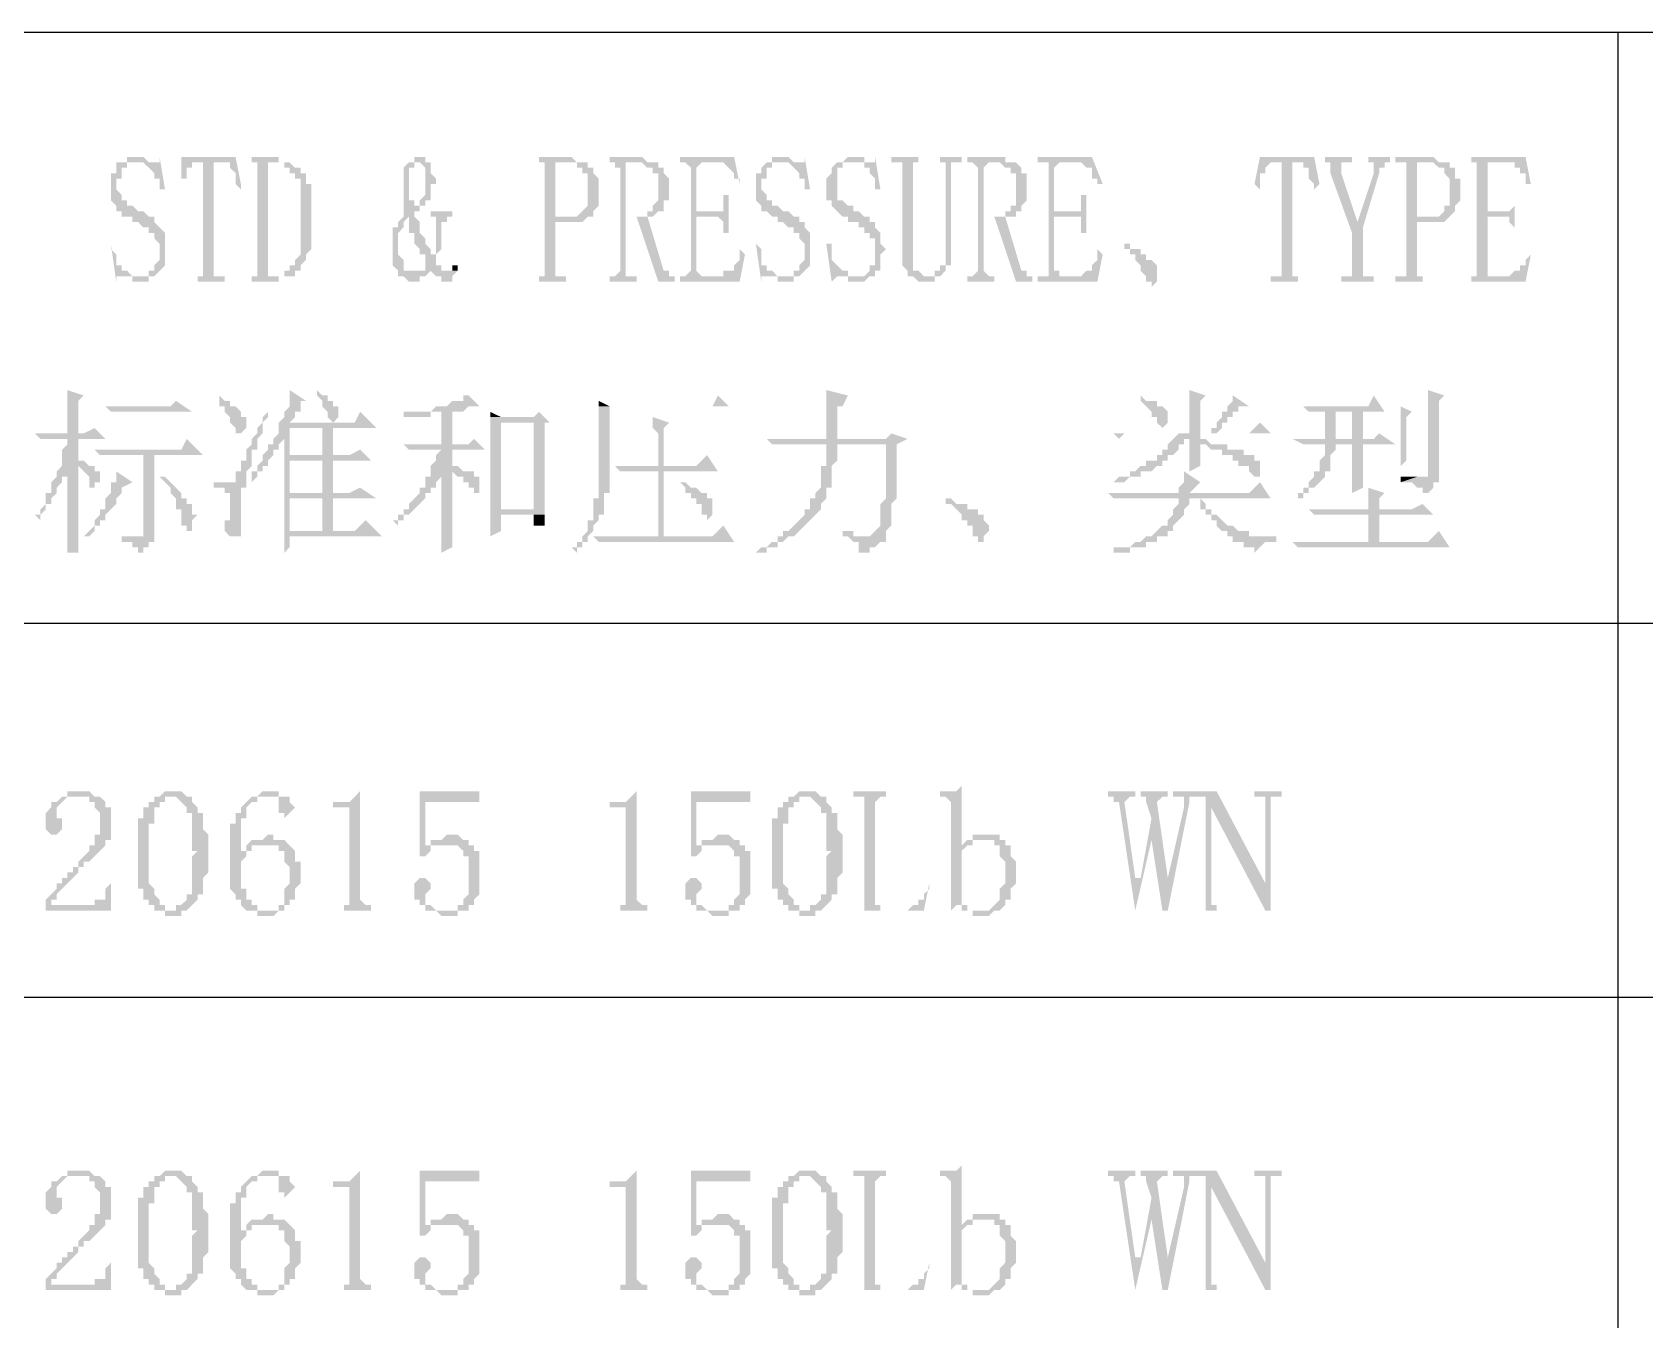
# Model space of a CAD drawing. Extents: x 51 to 246, y 3 to 417.
# Drawn here: x 196.49 to 209.08, y 298.01 to 308.06 of the extents above; entities that cross this region are included whole.
import ezdxf

# ---------------------------------------------------------------- set-up
doc = ezdxf.new("R2010")
doc.units = 0
doc.header["$MEASUREMENT"] = 0
doc.layers.add('_____1', color=160, linetype='Continuous')

msp = doc.modelspace()

# ---------------------------------------------------------------- hatches: boundary and pattern name
at = {"layer": '_____1'}
for points in [[(197.316, 307.086), (197.231, 307.086), (197.231, 307.043), (197.146, 307.043), (197.146, 306.959), (197.104, 306.959), (197.104, 306.747), (197.146, 306.705), (197.146, 306.662), (197.189, 306.662), (197.189, 306.62), (197.273, 306.62), (197.273, 306.578), (197.316, 306.578), (197.358, 306.535), (197.4, 306.535), (197.4, 306.493), (197.443, 306.493), (197.443, 306.451), (197.485, 306.408), (197.485, 306.281), (197.443, 306.239), (197.443, 306.197), (197.4, 306.197), (197.4, 306.154), (197.231, 306.154), (197.273, 306.154), (197.273, 306.112), (197.4, 306.112), (197.4, 306.154), (197.443, 306.154), (197.485, 306.197), (197.527, 306.239), (197.527, 306.493), (197.485, 306.535), (197.443, 306.578), (197.443, 306.62), (197.4, 306.62), (197.358, 306.662), (197.316, 306.662), (197.273, 306.705), (197.231, 306.705), (197.231, 306.747), (197.189, 306.747), (197.189, 306.789), (197.146, 306.832), (197.146, 306.916), (197.189, 306.916), (197.189, 307.001), (197.231, 307.001), (197.231, 307.043), (197.4, 307.043), (197.358, 307.086)], [(197.951, 307.043), (197.824, 307.043), (197.824, 306.154), (197.781, 306.154), (197.781, 306.112), (197.993, 306.112), (197.993, 306.154), (197.908, 306.154), (197.908, 307.043)], [(199.517, 307.086), (199.475, 307.086), (199.475, 307.043), (199.432, 307.043), (199.39, 307.001), (199.39, 306.62), (199.348, 306.578), (199.348, 306.535), (199.305, 306.535), (199.305, 306.239), (199.348, 306.197), (199.348, 306.154), (199.475, 306.197), (199.39, 306.197), (199.39, 306.281), (199.348, 306.324), (199.348, 306.493), (199.39, 306.535), (199.39, 306.578), (199.432, 306.62), (199.475, 306.62), (199.475, 306.662), (199.517, 306.662), (199.475, 306.662), (199.475, 306.747), (199.432, 306.747), (199.432, 307.001), (199.475, 307.001), (199.475, 307.043), (199.559, 307.043), (199.559, 307.086)], [(200.702, 307.086), (200.448, 307.086), (200.448, 307.043), (200.745, 307.043), (200.745, 307.001), (200.787, 307.001), (200.787, 306.959), (200.829, 306.959), (200.829, 306.705), (200.745, 306.62), (200.575, 306.62), (200.787, 306.578), (200.829, 306.62), (200.872, 306.62), (200.872, 306.662), (200.914, 306.705), (200.914, 306.916), (200.872, 306.959), (200.872, 307.001), (200.829, 307.001), (200.829, 307.043), (200.745, 307.043)], [(201.253, 307.086), (200.999, 307.086), (200.999, 307.043), (201.253, 307.043), (201.295, 307.001), (201.337, 307.001), (201.337, 306.959), (201.38, 306.959), (201.38, 306.747), (201.337, 306.705), (201.337, 306.662), (201.295, 306.662), (201.295, 306.62), (201.126, 306.62), (201.337, 306.62), (201.38, 306.662), (201.422, 306.662), (201.422, 306.747), (201.464, 306.747), (201.464, 306.916), (201.422, 306.959), (201.422, 307.001), (201.38, 307.001), (201.38, 307.043), (201.295, 307.043)], [(202.353, 307.086), (202.269, 307.086), (202.269, 307.043), (202.226, 307.043), (202.184, 307.001), (202.184, 306.959), (202.142, 306.959), (202.142, 306.747), (202.184, 306.705), (202.184, 306.662), (202.226, 306.662), (202.269, 306.62), (202.311, 306.62), (202.311, 306.578), (202.353, 306.578), (202.396, 306.535), (202.438, 306.535), (202.438, 306.493), (202.48, 306.493), (202.48, 306.451), (202.523, 306.408), (202.523, 306.281), (202.48, 306.239), (202.48, 306.197), (202.438, 306.197), (202.438, 306.154), (202.269, 306.154), (202.311, 306.154), (202.311, 306.112), (202.438, 306.112), (202.438, 306.154), (202.48, 306.154), (202.565, 306.239), (202.565, 306.493), (202.523, 306.535), (202.523, 306.578), (202.48, 306.578), (202.48, 306.62), (202.438, 306.62), (202.396, 306.662), (202.353, 306.662), (202.311, 306.705), (202.269, 306.705), (202.269, 306.747), (202.226, 306.747), (202.226, 306.789), (202.184, 306.832), (202.184, 306.916), (202.226, 306.916), (202.226, 307.001), (202.269, 307.001), (202.269, 307.043), (202.438, 307.043), (202.396, 307.086)], [(205.02, 306.408), (205.02, 306.366), (205.063, 306.366), (205.063, 306.324), (205.105, 306.324), (205.105, 306.281), (205.147, 306.239), (205.147, 306.197), (205.19, 306.154), (205.19, 306.112), (205.232, 306.112), (205.232, 306.07), (205.274, 306.112), (205.274, 306.239), (205.232, 306.281), (205.19, 306.281), (205.19, 306.324), (205.147, 306.324), (205.147, 306.366), (205.063, 306.366), (205.063, 306.408)], [(199.813, 306.281), (199.813, 306.239), (199.771, 306.239), (199.771, 306.197), (199.729, 306.197), (199.813, 306.197)], [(198.332, 305.096), (198.289, 305.054), (198.289, 305.011), (198.247, 304.969), (198.247, 304.927), (198.205, 304.884), (198.205, 304.842), (198.162, 304.8), (198.162, 304.715), (198.12, 304.715), (198.12, 304.63), (198.078, 304.63), (198.078, 304.546), (197.951, 304.546), (198.162, 304.503), (198.162, 304.63), (198.205, 304.673), (198.205, 304.8), (198.247, 304.8), (198.247, 304.884), (198.289, 304.927), (198.289, 305.011), (198.332, 305.054)], [(206.671, 304.842), (206.587, 304.842), (206.587, 304.757), (206.544, 304.715), (206.544, 304.63), (206.502, 304.63), (206.502, 304.588), (206.46, 304.546), (206.46, 304.503), (206.417, 304.503), (206.417, 304.461), (206.375, 304.461), (206.375, 304.419), (206.333, 304.419), (206.417, 304.419), (206.417, 304.461), (206.46, 304.461), (206.46, 304.503), (206.502, 304.503), (206.587, 304.588), (206.587, 304.63), (206.629, 304.63), (206.629, 304.757), (206.671, 304.8)], [(196.892, 304.715), (196.85, 304.715), (196.85, 304.673), (196.935, 304.588), (196.935, 304.503), (196.977, 304.503), (196.977, 304.546), (197.019, 304.546), (197.019, 304.63), (196.977, 304.63), (196.977, 304.673), (196.935, 304.673)], [(198.755, 304.715), (198.84, 304.715), (198.84, 304.461), (198.755, 304.461)], [(196.765, 303.995), (196.85, 303.995), (196.85, 304.63), (196.765, 304.63)], [(197.527, 304.588), (197.485, 304.588), (197.57, 304.503), (197.57, 304.461), (197.612, 304.419), (197.612, 304.334), (197.654, 304.334), (197.654, 304.207), (197.697, 304.207), (197.697, 304.165), (197.739, 304.165), (197.739, 304.249), (197.781, 304.292), (197.739, 304.292), (197.739, 304.376), (197.697, 304.376), (197.697, 304.419), (197.654, 304.419), (197.654, 304.461)], [(201.38, 304.63), (201.422, 304.63), (201.422, 304.122), (201.38, 304.122)], [(205.528, 304.419), (205.444, 304.419), (205.444, 304.376), (205.401, 304.334), (205.401, 304.292), (205.359, 304.249), (205.359, 304.207), (205.317, 304.207), (205.274, 304.165), (205.232, 304.122), (205.19, 304.122), (205.147, 304.08), (205.105, 304.08), (205.063, 304.038), (204.936, 304.038), (204.936, 303.995), (204.893, 303.995), (205.063, 303.995), (205.063, 304.038), (205.19, 304.038), (205.19, 304.08), (205.274, 304.08), (205.274, 304.122), (205.359, 304.122), (205.359, 304.165), (205.401, 304.165), (205.401, 304.207), (205.444, 304.249), (205.486, 304.292), (205.486, 304.334), (205.528, 304.376)], [(205.613, 304.419), (205.571, 304.419), (205.613, 304.419), (205.613, 304.334), (205.655, 304.334), (205.655, 304.292), (205.698, 304.292), (205.698, 304.249), (205.74, 304.249), (205.74, 304.207), (205.782, 304.165), (205.825, 304.165), (205.825, 304.122), (205.867, 304.122), (205.867, 304.08), (205.952, 304.08), (205.952, 304.038), (206.036, 304.038), (206.036, 303.995), (206.121, 304.08), (206.206, 304.08), (206.206, 304.122), (205.994, 304.122), (205.994, 304.165), (205.909, 304.165), (205.867, 304.207), (205.825, 304.207), (205.782, 304.249), (205.74, 304.292), (205.698, 304.292), (205.698, 304.334), (205.655, 304.334), (205.655, 304.376)], [(200.406, 304.207), (200.491, 304.207), (200.491, 304.292), (200.406, 304.292)], [(206.925, 304.292), (207.01, 304.292), (207.01, 304.08), (206.925, 304.08)], [(202.819, 304.165), (202.819, 304.122), (202.861, 304.122), (202.904, 304.08), (202.946, 304.08), (202.946, 303.995), (203.031, 303.995), (203.031, 304.038), (203.073, 304.038), (203.115, 304.08), (203.158, 304.08), (203.158, 304.122), (202.904, 304.122), (202.904, 304.165)], [(198.374, 302.133), (198.289, 302.133), (198.247, 302.09), (198.205, 302.09), (198.12, 302.006), (198.12, 301.963), (198.078, 301.963), (198.078, 301.879), (198.035, 301.879), (198.035, 301.371), (198.078, 301.328), (198.078, 301.286), (198.12, 301.286), (198.12, 301.244), (198.162, 301.201), (198.332, 301.201), (198.247, 301.201), (198.247, 301.244), (198.205, 301.244), (198.205, 301.286), (198.162, 301.286), (198.162, 301.371), (198.12, 301.371), (198.12, 301.582), (198.162, 301.625), (198.12, 301.625), (198.12, 301.921), (198.162, 301.921), (198.162, 302.006), (198.205, 302.048), (198.247, 302.048), (198.247, 302.09), (198.459, 302.09), (198.416, 302.09), (198.416, 302.133)], [(203.496, 301.413), (203.496, 301.371), (203.454, 301.328), (203.454, 301.286), (203.412, 301.286), (203.412, 301.244), (203.369, 301.244), (203.327, 301.201), (202.904, 301.201), (203.454, 301.201)], [(203.793, 301.244), (203.708, 301.244), (203.75, 301.244), (203.75, 301.201), (203.877, 301.201), (203.793, 301.201)], [(198.374, 299.169), (198.289, 299.169), (198.247, 299.127), (198.205, 299.127), (198.12, 299.042), (198.12, 299), (198.078, 299), (198.078, 298.915), (198.035, 298.915), (198.035, 298.407), (198.078, 298.365), (198.078, 298.323), (198.12, 298.323), (198.12, 298.28), (198.162, 298.238), (198.332, 298.238), (198.247, 298.238), (198.247, 298.28), (198.205, 298.28), (198.205, 298.323), (198.162, 298.323), (198.162, 298.407), (198.12, 298.407), (198.12, 298.619), (198.162, 298.661), (198.12, 298.661), (198.12, 298.958), (198.162, 298.958), (198.162, 299.042), (198.205, 299.085), (198.247, 299.085), (198.247, 299.127), (198.459, 299.127), (198.416, 299.127), (198.416, 299.169)], [(203.496, 298.45), (203.496, 298.407), (203.454, 298.365), (203.454, 298.323), (203.412, 298.323), (203.412, 298.28), (203.369, 298.28), (203.327, 298.238), (202.904, 298.238), (203.454, 298.238)], [(203.793, 298.28), (203.708, 298.28), (203.75, 298.28), (203.75, 298.238), (203.877, 298.238), (203.793, 298.238)]]:
    msp.add_hatch(color=7, dxfattribs=at).paths.add_polyline_path(points)
for points in [[(197.4, 307.043), (197.316, 307.043), (197.443, 307.043)], [(197.485, 307.086), (197.485, 307.043), (197.358, 307.043), (197.443, 306.959), (197.443, 306.916), (197.485, 306.916), (197.485, 306.832), (197.527, 306.832)], [(198.078, 307.086), (197.654, 307.086), (197.654, 306.832), (197.654, 306.916), (197.697, 306.916), (197.697, 307.001), (197.739, 307.001), (197.739, 307.043), (197.951, 307.043)], [(198.078, 307.086), (197.951, 307.043), (198.035, 307.043), (198.035, 307.001), (198.078, 306.959), (198.078, 306.874), (198.12, 306.832), (198.12, 306.874)], [(198.374, 307.086), (198.205, 307.086), (198.205, 307.043), (198.459, 307.043), (198.459, 307.001), (198.501, 307.001), (198.501, 306.959), (198.543, 306.959), (198.543, 306.916), (198.586, 306.916), (198.586, 306.324), (198.543, 306.281), (198.543, 306.239), (198.501, 306.239), (198.501, 306.197), (198.459, 306.197), (198.459, 306.154), (198.205, 306.154), (198.205, 306.112), (198.416, 306.112), (198.416, 306.154), (198.543, 306.154), (198.543, 306.197), (198.586, 306.197), (198.586, 306.239), (198.628, 306.281), (198.628, 306.324), (198.67, 306.366), (198.67, 306.874), (198.628, 306.874), (198.628, 306.959), (198.586, 306.959), (198.586, 307.001), (198.543, 307.001), (198.501, 307.043), (198.416, 307.043), (198.416, 307.086)], [(198.205, 307.043), (198.247, 307.043), (198.247, 306.154), (198.205, 306.154), (198.374, 306.154), (198.332, 306.154), (198.332, 307.043), (198.374, 307.043)], [(199.559, 307.043), (199.517, 307.043), (199.559, 307.001), (199.559, 306.789), (199.517, 306.747), (199.517, 306.705), (199.475, 306.705), (199.475, 306.662), (199.517, 306.662), (199.517, 306.705), (199.559, 306.705), (199.559, 306.747), (199.602, 306.747), (199.602, 306.874), (199.644, 306.874), (199.644, 306.916), (199.602, 306.959), (199.602, 307.043)], [(200.448, 307.043), (200.491, 307.043), (200.491, 306.154), (200.448, 306.154), (200.448, 306.112), (200.66, 306.112), (200.66, 306.154), (200.575, 306.154), (200.575, 306.578), (200.787, 306.578), (200.575, 306.62), (200.575, 307.043), (200.66, 307.043)], [(201.041, 307.043), (201.041, 307.001), (201.083, 307.001), (201.083, 306.197), (201.041, 306.154), (200.999, 306.154), (200.999, 306.112), (201.21, 306.112), (201.21, 306.154), (201.126, 306.154), (201.126, 306.62), (201.337, 306.62), (201.126, 306.62), (201.126, 307.043), (201.21, 307.043)], [(201.972, 307.086), (201.549, 307.086), (201.549, 307.043), (201.888, 307.043), (201.972, 306.959), (201.972, 306.916), (202.015, 306.916), (202.015, 306.874)], [(201.591, 307.043), (201.634, 307.001), (201.634, 306.197), (201.591, 306.154), (201.718, 306.154), (201.676, 306.197), (201.676, 306.62), (201.803, 306.62), (201.676, 306.662), (201.676, 307.001), (201.718, 307.043), (201.845, 307.043)], [(202.438, 307.043), (202.353, 307.043), (202.48, 307.043)], [(202.523, 307.086), (202.523, 307.043), (202.396, 307.043), (202.48, 306.959), (202.48, 306.916), (202.523, 306.916), (202.523, 306.832), (202.565, 306.832)], [(202.904, 307.086), (202.861, 307.086), (202.819, 307.043), (202.777, 307.043), (202.734, 307.001), (202.734, 306.959), (202.692, 306.916), (202.692, 306.747), (202.734, 306.747), (202.734, 306.705), (202.777, 306.662), (202.819, 306.62), (202.861, 306.62), (202.861, 306.578), (202.946, 306.578), (202.946, 306.535), (202.988, 306.535), (202.988, 306.493), (203.031, 306.493), (203.031, 306.451), (203.073, 306.451), (203.073, 306.239), (203.031, 306.239), (203.031, 306.197), (202.988, 306.154), (202.819, 306.154), (202.861, 306.154), (202.861, 306.112), (202.988, 306.112), (203.031, 306.154), (203.073, 306.154), (203.073, 306.197), (203.115, 306.197), (203.115, 306.324), (203.158, 306.366), (203.115, 306.408), (203.115, 306.493), (203.073, 306.535), (203.073, 306.578), (203.031, 306.578), (203.031, 306.62), (202.988, 306.62), (202.946, 306.662), (202.904, 306.662), (202.904, 306.705), (202.861, 306.705), (202.819, 306.747), (202.777, 306.747), (202.777, 307.001), (202.819, 307.001), (202.819, 307.043), (203.031, 307.043), (202.988, 307.043), (202.988, 307.086), (202.946, 307.086)], [(203.073, 307.086), (203.073, 307.043), (202.946, 307.043), (202.988, 307.043), (202.988, 307.001), (203.031, 307.001), (203.031, 306.959), (203.073, 306.916), (203.073, 306.832), (203.115, 306.832)], [(203.412, 307.086), (203.2, 307.086), (203.2, 307.043), (203.285, 307.043), (203.285, 306.239), (203.327, 306.197), (203.327, 306.154), (203.369, 306.154), (203.412, 306.112), (203.539, 306.112), (203.539, 306.154), (203.581, 306.154), (203.454, 306.154), (203.412, 306.197), (203.369, 306.197), (203.369, 307.043), (203.412, 307.043)], [(203.75, 307.086), (203.581, 307.086), (203.581, 307.043), (203.623, 307.043), (203.623, 306.239), (203.581, 306.239), (203.581, 306.197), (203.539, 306.197), (203.539, 306.154), (203.496, 306.154), (203.581, 306.154), (203.623, 306.197), (203.623, 306.239), (203.666, 306.239), (203.666, 307.043), (203.75, 307.043)], [(204.047, 307.086), (203.793, 307.086), (203.793, 307.043), (204.047, 307.043), (204.089, 307.001), (204.131, 307.001), (204.131, 306.959), (204.174, 306.959), (204.174, 306.705), (204.131, 306.705), (204.131, 306.662), (204.089, 306.662), (204.089, 306.62), (203.92, 306.62), (204.174, 306.62), (204.174, 306.662), (204.216, 306.662), (204.216, 306.705), (204.258, 306.747), (204.258, 306.959), (204.216, 306.959), (204.216, 307.001), (204.174, 307.043), (204.089, 307.043), (204.089, 307.086)], [(203.835, 307.043), (203.877, 307.001), (203.877, 306.197), (203.835, 306.154), (203.793, 306.154), (203.793, 306.112), (204.004, 306.112), (204.004, 306.154), (203.962, 306.154), (203.92, 306.197), (203.92, 306.62), (204.174, 306.62), (203.92, 306.62), (203.92, 307.001), (203.962, 307.043), (204.004, 307.043)], [(204.766, 307.086), (204.343, 307.086), (204.343, 307.043), (204.682, 307.043), (204.724, 307.001), (204.766, 307.001), (204.766, 306.916), (204.809, 306.916), (204.809, 306.874), (204.851, 306.874)], [(204.385, 307.043), (204.428, 307.043), (204.428, 306.154), (204.385, 306.154), (204.512, 306.154), (204.512, 306.197), (204.47, 306.197), (204.47, 306.62), (204.597, 306.62), (204.47, 306.662), (204.47, 307.001), (204.512, 307.043), (204.639, 307.043)], [(206.502, 307.086), (206.079, 307.086), (206.036, 306.874), (206.079, 306.832), (206.079, 306.959), (206.121, 306.959), (206.121, 307.001), (206.163, 307.043), (206.375, 307.043)], [(206.375, 307.043), (206.206, 307.043), (206.248, 307.043), (206.248, 306.154), (206.163, 306.154), (206.163, 306.112), (206.375, 306.112), (206.375, 306.154), (206.333, 306.154), (206.333, 307.043)], [(206.502, 307.086), (206.375, 307.043), (206.417, 307.043), (206.417, 307.001), (206.46, 307.001), (206.46, 306.916), (206.502, 306.874), (206.502, 306.832), (206.544, 306.874)], [(206.798, 307.086), (206.587, 307.086), (206.587, 307.043), (206.629, 307.043), (206.629, 306.959), (206.798, 306.493), (206.798, 306.154), (206.714, 306.154), (206.714, 306.112), (206.968, 306.112), (206.968, 306.154), (206.883, 306.154), (206.883, 306.535), (206.841, 306.578), (206.714, 306.959), (206.714, 307.043), (206.798, 307.043)], [(207.095, 307.086), (206.925, 307.086), (206.925, 307.043), (206.968, 307.043), (206.968, 306.959), (206.841, 306.578), (206.883, 306.535), (207.01, 306.959), (207.01, 307.001), (207.052, 307.001), (207.052, 307.043), (207.095, 307.043)], [(207.391, 307.086), (207.137, 307.086), (207.137, 307.043), (207.433, 307.043), (207.476, 307.001), (207.518, 307.001), (207.518, 306.959), (207.56, 306.916), (207.56, 306.705), (207.518, 306.705), (207.518, 306.662), (207.476, 306.62), (207.306, 306.62), (207.518, 306.578), (207.603, 306.662), (207.603, 306.705), (207.645, 306.747), (207.645, 306.916), (207.603, 306.916), (207.603, 307.001), (207.56, 307.001), (207.56, 307.043), (207.476, 307.043), (207.433, 307.086)], [(207.179, 307.043), (207.222, 307.043), (207.222, 306.154), (207.137, 306.154), (207.137, 306.112), (207.349, 306.112), (207.349, 306.154), (207.306, 306.154), (207.306, 306.578), (207.518, 306.578), (207.306, 306.62), (207.306, 307.043), (207.391, 307.043)], [(208.153, 307.086), (207.73, 307.086), (207.73, 307.043), (208.068, 307.043), (208.068, 307.001), (208.111, 307.001), (208.111, 306.959), (208.153, 306.959), (208.153, 306.874), (208.195, 306.874)], [(207.73, 307.043), (207.772, 307.043), (207.772, 306.154), (207.73, 306.154), (207.899, 306.154), (207.857, 306.154), (207.857, 306.62), (207.984, 306.62), (207.857, 306.662), (207.857, 307.043), (208.026, 307.043)], [(201.93, 306.789), (201.888, 306.789), (201.888, 306.662), (201.676, 306.662), (201.803, 306.62), (201.845, 306.62), (201.888, 306.578), (201.888, 306.493), (201.93, 306.493)], [(204.724, 306.789), (204.682, 306.789), (204.682, 306.662), (204.47, 306.662), (204.597, 306.62), (204.682, 306.62), (204.682, 306.493), (204.724, 306.493)], [(208.068, 306.789), (208.068, 306.705), (208.026, 306.662), (207.857, 306.662), (207.984, 306.62), (208.026, 306.62), (208.026, 306.578), (208.068, 306.535), (208.068, 306.493)], [(199.475, 306.62), (199.432, 306.62), (199.432, 306.493), (199.475, 306.493), (199.475, 306.408), (199.517, 306.366), (199.517, 306.324), (199.559, 306.324), (199.559, 306.197), (199.475, 306.197), (199.348, 306.154), (199.39, 306.154), (199.432, 306.112), (199.517, 306.112), (199.517, 306.154), (199.559, 306.154), (199.602, 306.197), (199.686, 306.239), (199.644, 306.239), (199.644, 306.324), (199.602, 306.324), (199.602, 306.366), (199.559, 306.408), (199.559, 306.451), (199.517, 306.493), (199.517, 306.578)], [(199.771, 306.662), (199.602, 306.662), (199.602, 306.62), (199.644, 306.62), (199.644, 306.324), (199.602, 306.324), (199.644, 306.324), (199.686, 306.366), (199.686, 306.578), (199.729, 306.578), (199.729, 306.62), (199.771, 306.62)], [(201.295, 306.62), (201.21, 306.62), (201.38, 306.112), (201.507, 306.112), (201.507, 306.154), (201.464, 306.154), (201.464, 306.197), (201.422, 306.197)], [(204.089, 306.62), (204.004, 306.62), (204.174, 306.112), (204.301, 306.112), (204.301, 306.154), (204.258, 306.154), (204.258, 306.197), (204.216, 306.197)], [(197.104, 306.408), (197.146, 306.112), (197.146, 306.154), (197.273, 306.154), (197.231, 306.197), (197.189, 306.197), (197.189, 306.239), (197.146, 306.239), (197.146, 306.324), (197.104, 306.366)], [(202.015, 306.366), (202.015, 306.281), (201.972, 306.239), (201.972, 306.197), (201.888, 306.197), (201.888, 306.154), (201.549, 306.154), (201.549, 306.112), (202.015, 306.112), (202.057, 306.324)], [(202.142, 306.408), (202.184, 306.112), (202.184, 306.154), (202.311, 306.154), (202.269, 306.197), (202.226, 306.197), (202.226, 306.239), (202.184, 306.239), (202.184, 306.366)], [(202.734, 306.408), (202.692, 306.408), (202.734, 306.112), (202.777, 306.154), (202.861, 306.154), (202.861, 306.197), (202.819, 306.197), (202.777, 306.239), (202.734, 306.281), (202.734, 306.366)], [(204.809, 306.366), (204.809, 306.281), (204.766, 306.239), (204.766, 306.197), (204.724, 306.197), (204.682, 306.154), (204.343, 306.154), (204.343, 306.112), (204.809, 306.112), (204.851, 306.324)], [(208.195, 306.366), (208.195, 306.324), (208.153, 306.281), (208.153, 306.239), (208.111, 306.239), (208.111, 306.197), (208.068, 306.197), (208.026, 306.154), (207.73, 306.154), (207.73, 306.112), (208.153, 306.112), (208.195, 306.324)], [(199.686, 306.239), (199.602, 306.197), (199.644, 306.154), (199.686, 306.154), (199.686, 306.112), (199.771, 306.112), (199.771, 306.154), (199.813, 306.197), (199.686, 306.197)], [(197.273, 306.154), (197.189, 306.154), (197.316, 306.154)], [(202.311, 306.154), (202.226, 306.154), (202.353, 306.154)], [(202.861, 306.154), (202.777, 306.154), (202.946, 306.154), (202.904, 306.154)], [(196.765, 305.265), (196.765, 304.927), (196.85, 304.927), (196.85, 305.181), (196.892, 305.223)], [(197.612, 305.181), (197.57, 305.138), (197.062, 305.138), (197.104, 305.096), (197.739, 305.096)], [(197.951, 305.223), (197.951, 305.138), (197.993, 305.138), (197.993, 305.096), (198.035, 305.054), (198.035, 305.011), (198.078, 304.969), (198.078, 304.927), (198.12, 304.927), (198.162, 304.969), (198.162, 305.054), (198.12, 305.054), (198.12, 305.096), (198.078, 305.138), (198.035, 305.138), (198.035, 305.181), (197.993, 305.181)], [(198.501, 305.265), (198.501, 305.138), (198.459, 305.096), (198.459, 305.054), (198.416, 305.011), (198.416, 304.969), (198.501, 305.011), (198.543, 305.054), (198.543, 305.096), (198.586, 305.096), (198.586, 305.181), (198.628, 305.181)], [(198.713, 305.265), (198.713, 305.223), (198.755, 305.181), (198.755, 305.138), (198.797, 305.096), (198.797, 305.054), (198.84, 305.011), (198.882, 305.054), (198.882, 305.138), (198.84, 305.138), (198.84, 305.181), (198.797, 305.181), (198.797, 305.223), (198.755, 305.223)], [(199.898, 305.223), (199.856, 305.223), (199.856, 305.181), (199.771, 305.181), (199.729, 305.138), (199.644, 305.138), (199.602, 305.096), (199.432, 305.096), (199.686, 305.096), (199.686, 304.842), (199.771, 304.842), (199.771, 305.096), (199.856, 305.096), (199.898, 305.138), (199.983, 305.138)], [(201.845, 305.223), (201.803, 305.138), (200.914, 305.138), (200.914, 304.419), (200.872, 304.419), (200.872, 304.249), (200.829, 304.249), (200.829, 304.165), (200.787, 304.122), (200.787, 304.08), (200.745, 304.08), (200.745, 304.038), (200.702, 304.038), (200.745, 303.995), (200.745, 304.038), (200.787, 304.038), (200.787, 304.08), (200.829, 304.08), (200.829, 304.122), (200.872, 304.165), (200.872, 304.207), (200.914, 304.249), (200.914, 304.292), (200.956, 304.292), (200.956, 304.461), (200.999, 304.461), (200.999, 305.138), (201.93, 305.138)], [(200.914, 305.181), (200.914, 305.138), (200.999, 305.138)], [(202.692, 305.265), (202.692, 304.884), (202.777, 304.884), (202.777, 305.138), (202.819, 305.138), (202.861, 305.223)], [(205.147, 305.223), (205.147, 305.181), (205.232, 305.096), (205.232, 305.054), (205.274, 305.054), (205.274, 305.011), (205.317, 304.969), (205.359, 305.011), (205.359, 305.096), (205.317, 305.138), (205.274, 305.138), (205.274, 305.181), (205.19, 305.181)], [(205.528, 305.265), (205.528, 304.927), (205.613, 304.927), (205.613, 305.181), (205.655, 305.223)], [(205.867, 305.223), (205.867, 305.181), (205.825, 305.138), (205.825, 305.096), (205.782, 305.096), (205.782, 305.054), (205.74, 305.011), (205.74, 304.969), (205.698, 304.969), (205.698, 304.927), (205.74, 304.927), (205.782, 304.969), (205.782, 305.011), (205.825, 305.011), (205.825, 305.054), (205.867, 305.054), (205.867, 305.096), (205.909, 305.096), (205.909, 305.138), (205.994, 305.138)], [(206.968, 305.223), (206.925, 305.138), (206.417, 305.138), (206.46, 305.096), (207.052, 305.096)], [(207.391, 305.265), (207.391, 304.588), (207.306, 304.588), (207.179, 304.546), (207.264, 304.546), (207.306, 304.503), (207.349, 304.503), (207.349, 304.461), (207.391, 304.461), (207.433, 304.503), (207.433, 304.546), (207.476, 304.546), (207.476, 305.181), (207.518, 305.223)], [(199.051, 305.096), (199.009, 305.011), (198.501, 305.011), (198.416, 304.969), (198.416, 304.927), (198.374, 304.884), (198.459, 304.884), (198.459, 304.165), (198.84, 304.165), (198.501, 304.165), (198.501, 304.419), (199.178, 304.419), (198.501, 304.461), (198.501, 304.715), (199.136, 304.715), (198.84, 304.757), (198.501, 304.757), (198.501, 304.969), (199.178, 304.969)], [(199.432, 305.096), (199.39, 305.096), (199.39, 305.054), (199.602, 305.054), (199.602, 305.096), (199.686, 305.096)], [(200.067, 305.096), (200.067, 305.054), (200.152, 305.054)], [(200.448, 305.096), (200.406, 305.054), (200.067, 305.054), (200.067, 304.334), (200.152, 304.334), (200.152, 305.011), (200.533, 305.011)], [(201.337, 305.054), (201.337, 304.969), (201.38, 304.927), (201.38, 304.673), (201.422, 304.673), (201.422, 304.969), (201.464, 305.011)], [(206.587, 305.096), (206.587, 304.884), (206.671, 304.884), (206.671, 305.096), (206.798, 305.096)], [(206.883, 305.096), (206.587, 305.096), (206.798, 305.096), (206.798, 304.884), (206.883, 304.884)], [(207.179, 305.138), (207.179, 304.673), (207.222, 304.715), (207.222, 305.054), (207.264, 305.096)], [(196.977, 304.969), (196.892, 304.927), (196.511, 304.927), (196.554, 304.884), (197.062, 304.884)], [(198.84, 304.969), (198.755, 304.969), (198.755, 304.757), (198.501, 304.757), (198.84, 304.757)], [(200.533, 305.011), (200.406, 305.011), (200.406, 304.334), (200.067, 304.334), (200.067, 304.122), (200.152, 304.165), (200.152, 304.292), (200.491, 304.292), (200.491, 305.011)], [(203.2, 304.927), (203.158, 304.884), (202.226, 304.884), (202.269, 304.842), (202.692, 304.842), (203.327, 304.884)], [(206.079, 305.011), (205.994, 304.927), (204.936, 304.927), (204.978, 304.884), (205.02, 304.927), (206.163, 304.927)], [(205.444, 304.927), (205.359, 304.842), (205.359, 304.8), (205.317, 304.8), (205.317, 304.757), (205.274, 304.757), (205.274, 304.715), (205.19, 304.715), (205.19, 304.673), (205.147, 304.673), (205.105, 304.63), (205.063, 304.63), (205.063, 304.588), (204.978, 304.588), (204.936, 304.546), (205.02, 304.546), (205.063, 304.588), (205.147, 304.588), (205.147, 304.63), (205.232, 304.63), (205.274, 304.673), (205.317, 304.673), (205.317, 304.715), (205.359, 304.715), (205.359, 304.757), (205.401, 304.757), (205.444, 304.8), (205.444, 304.842), (205.486, 304.842), (205.486, 304.884), (205.528, 304.884)], [(205.613, 304.927), (205.444, 304.927), (205.528, 304.884), (205.528, 304.842), (205.655, 304.842), (205.698, 304.8), (205.782, 304.8), (205.782, 304.757), (205.867, 304.757), (205.867, 304.715), (205.909, 304.715), (205.909, 304.673), (205.994, 304.673), (205.994, 304.63), (206.036, 304.588), (206.079, 304.588), (206.079, 304.715), (206.036, 304.715), (206.036, 304.757), (205.952, 304.757), (205.952, 304.8), (205.825, 304.8), (205.825, 304.842), (205.698, 304.842), (205.655, 304.884), (205.613, 304.884)], [(207.01, 304.927), (206.968, 304.884), (206.333, 304.884), (206.417, 304.842), (207.137, 304.842)], [(196.85, 304.884), (196.765, 304.884), (196.765, 304.842), (196.723, 304.8), (196.723, 304.673), (196.681, 304.63), (196.681, 304.588), (196.638, 304.546), (196.638, 304.461), (196.596, 304.461), (196.596, 304.376), (196.554, 304.334), (196.554, 304.292), (196.511, 304.292), (196.554, 304.249), (196.554, 304.292), (196.596, 304.334), (196.596, 304.376), (196.638, 304.376), (196.638, 304.419), (196.681, 304.461), (196.681, 304.503), (196.723, 304.546), (196.723, 304.588), (196.765, 304.588), (196.765, 304.63), (196.85, 304.63), (196.85, 304.715), (196.892, 304.715), (196.85, 304.715), (196.85, 304.757)], [(197.697, 304.884), (197.654, 304.8), (196.977, 304.8), (197.019, 304.757), (197.824, 304.757)], [(198.374, 304.884), (198.374, 304.842), (198.332, 304.842), (198.332, 304.8), (198.289, 304.757), (198.289, 304.715), (198.247, 304.673), (198.247, 304.63), (198.205, 304.63), (198.205, 304.546), (198.247, 304.588), (198.247, 304.63), (198.289, 304.63), (198.289, 304.673), (198.332, 304.673), (198.332, 304.715), (198.374, 304.757), (198.374, 304.8), (198.416, 304.8), (198.416, 304.842), (198.459, 304.884)], [(199.051, 304.8), (198.967, 304.757), (198.84, 304.757), (199.136, 304.715)], [(199.771, 304.8), (199.686, 304.8), (199.644, 304.757), (199.644, 304.715), (199.602, 304.673), (199.602, 304.588), (199.559, 304.588), (199.559, 304.503), (199.517, 304.503), (199.517, 304.461), (199.432, 304.376), (199.432, 304.334), (199.39, 304.334), (199.39, 304.292), (199.348, 304.292), (199.348, 304.249), (199.305, 304.249), (199.348, 304.207), (199.348, 304.249), (199.39, 304.249), (199.39, 304.292), (199.432, 304.292), (199.559, 304.419), (199.559, 304.461), (199.602, 304.461), (199.602, 304.503), (199.644, 304.503), (199.644, 304.546), (199.686, 304.588), (199.771, 304.63), (199.771, 304.673), (199.813, 304.673), (199.771, 304.673)], [(199.94, 304.884), (199.898, 304.842), (199.39, 304.842), (199.432, 304.8), (200.025, 304.8)], [(202.692, 304.842), (202.692, 304.673), (202.65, 304.673), (202.65, 304.503), (202.607, 304.461), (202.607, 304.419), (202.565, 304.419), (202.565, 304.334), (202.523, 304.334), (202.523, 304.292), (202.48, 304.249), (202.438, 304.207), (202.396, 304.165), (202.353, 304.165), (202.353, 304.122), (202.311, 304.122), (202.311, 304.08), (202.269, 304.08), (202.226, 304.038), (202.184, 304.038), (202.142, 303.995), (202.226, 303.995), (202.226, 304.038), (202.311, 304.038), (202.311, 304.08), (202.353, 304.08), (202.396, 304.122), (202.438, 304.122), (202.523, 304.207), (202.565, 304.249), (202.65, 304.334), (202.65, 304.376), (202.692, 304.419), (202.692, 304.503), (202.734, 304.503), (202.734, 304.673), (202.777, 304.715), (202.777, 304.842), (203.158, 304.842)], [(203.327, 304.884), (202.692, 304.842), (203.158, 304.842), (203.158, 304.419), (203.115, 304.376), (203.115, 304.207), (203.031, 304.122), (202.988, 304.122), (203.158, 304.122), (203.158, 304.165), (203.2, 304.207), (203.2, 304.376), (203.242, 304.419), (203.242, 304.842)], [(205.528, 304.842), (205.528, 304.63), (205.613, 304.673), (205.613, 304.842)], [(206.883, 304.842), (206.798, 304.842), (206.798, 304.461), (206.883, 304.503), (206.883, 304.673)], [(197.443, 304.757), (197.358, 304.757), (197.358, 304.122), (197.146, 304.122), (197.189, 304.122), (197.189, 304.08), (197.273, 304.08), (197.273, 304.038), (197.316, 304.038), (197.316, 303.995), (197.358, 303.995), (197.358, 304.038), (197.4, 304.038), (197.4, 304.08), (197.443, 304.08), (197.443, 304.122)], [(199.813, 304.673), (199.771, 304.673), (199.771, 304.63), (199.813, 304.588), (199.856, 304.588), (199.856, 304.546), (199.898, 304.546), (199.898, 304.503), (199.94, 304.503), (199.94, 304.461), (199.983, 304.461), (199.983, 304.588), (199.94, 304.588), (199.94, 304.63), (199.856, 304.63)], [(201.761, 304.757), (201.676, 304.673), (201.041, 304.673), (201.083, 304.63), (201.845, 304.63)], [(197.146, 304.63), (197.146, 304.546), (197.104, 304.546), (197.104, 304.461), (197.062, 304.419), (197.062, 304.334), (197.019, 304.334), (197.019, 304.292), (196.977, 304.249), (196.977, 304.207), (196.892, 304.122), (196.935, 304.122), (196.977, 304.165), (196.977, 304.207), (197.019, 304.207), (197.019, 304.249), (197.062, 304.249), (197.062, 304.292), (197.146, 304.376), (197.146, 304.419), (197.189, 304.461), (197.189, 304.503), (197.273, 304.546)], [(197.908, 304.546), (197.908, 304.503), (197.993, 304.503), (197.993, 304.461), (198.035, 304.461), (198.035, 304.249), (197.993, 304.249), (197.993, 304.165), (198.035, 304.122), (198.12, 304.122), (198.12, 304.503), (198.162, 304.503), (197.951, 304.546)], [(199.771, 304.63), (199.686, 304.588), (199.686, 303.995), (199.771, 304.038), (199.771, 304.588)], [(201.549, 304.546), (201.591, 304.503), (201.591, 304.461), (201.634, 304.461), (201.634, 304.419), (201.676, 304.419), (201.676, 304.376), (201.718, 304.376), (201.718, 304.292), (201.761, 304.292), (201.761, 304.249), (201.803, 304.292), (201.803, 304.419), (201.761, 304.419), (201.761, 304.461), (201.718, 304.461), (201.676, 304.503), (201.634, 304.503), (201.591, 304.546)], [(206.079, 304.546), (205.994, 304.461), (204.893, 304.461), (204.936, 304.419), (206.163, 304.419)], [(205.486, 304.63), (205.486, 304.546), (205.444, 304.503), (205.444, 304.461), (205.528, 304.461), (205.613, 304.546)], [(207.179, 304.588), (207.179, 304.546), (207.306, 304.588), (207.222, 304.588)], [(199.051, 304.503), (198.967, 304.461), (198.501, 304.461), (199.178, 304.419)], [(198.84, 304.419), (198.755, 304.419), (198.755, 304.165), (198.501, 304.165), (198.84, 304.165)], [(203.623, 304.419), (203.623, 304.376), (203.666, 304.376), (203.75, 304.292), (203.75, 304.249), (203.793, 304.249), (203.793, 304.207), (203.835, 304.207), (203.835, 304.122), (203.877, 304.122), (203.877, 304.08), (203.92, 304.08), (203.92, 304.122), (203.962, 304.165), (203.962, 304.207), (203.92, 304.249), (203.92, 304.292), (203.877, 304.292), (203.877, 304.334), (203.793, 304.334), (203.793, 304.376), (203.708, 304.376), (203.666, 304.419)], [(206.925, 304.503), (206.925, 304.334), (207.01, 304.334), (207.01, 304.419), (207.052, 304.461)], [(207.349, 304.376), (207.264, 304.334), (206.46, 304.334), (206.502, 304.292), (207.433, 304.292)], [(199.094, 304.249), (199.009, 304.165), (198.459, 304.165), (198.459, 303.995), (198.501, 304.038), (198.501, 304.122), (199.221, 304.122)], [(201.888, 304.207), (201.803, 304.122), (200.872, 304.122), (200.914, 304.08), (201.972, 304.08)], [(207.476, 304.165), (207.391, 304.08), (206.333, 304.08), (206.375, 304.038), (207.56, 304.038)], [(196.85, 302.133), (196.765, 302.133), (196.765, 302.09), (196.723, 302.09), (196.935, 302.09), (196.935, 302.048), (196.977, 302.048), (196.977, 302.006), (197.019, 301.963), (197.019, 301.794), (196.977, 301.794), (196.977, 301.709), (196.935, 301.709), (196.935, 301.667), (196.85, 301.582), (196.85, 301.54), (196.808, 301.54), (196.808, 301.498), (196.765, 301.498), (196.765, 301.455), (196.723, 301.455), (196.723, 301.413), (196.681, 301.413), (196.681, 301.371), (196.596, 301.286), (196.596, 301.244), (196.638, 301.244), (196.638, 301.286), (196.681, 301.286), (196.681, 301.328), (196.808, 301.455), (196.85, 301.498), (196.85, 301.54), (196.892, 301.54), (196.892, 301.582), (196.935, 301.582), (197.062, 301.709), (197.062, 301.752), (197.104, 301.752), (197.104, 302.006), (197.062, 302.006), (197.062, 302.048), (197.019, 302.09), (196.977, 302.09), (196.935, 302.133), (196.892, 302.133)], [(197.57, 302.133), (197.527, 302.133), (197.485, 302.09), (197.443, 302.09), (197.612, 302.09), (197.697, 302.006), (197.697, 301.963), (197.739, 301.963), (197.739, 301.667), (197.781, 301.667), (197.739, 301.625), (197.739, 301.328), (197.697, 301.328), (197.697, 301.286), (197.654, 301.244), (197.612, 301.244), (197.612, 301.201), (197.57, 301.201), (197.697, 301.201), (197.781, 301.286), (197.781, 301.328), (197.824, 301.328), (197.824, 301.455), (197.866, 301.498), (197.866, 301.794), (197.824, 301.836), (197.824, 301.963), (197.781, 301.963), (197.781, 302.006), (197.739, 302.048), (197.739, 302.09), (197.697, 302.09), (197.654, 302.133), (197.612, 302.133)], [(199.051, 302.133), (198.967, 302.048), (198.84, 302.048), (198.84, 302.006), (198.967, 302.006), (198.967, 301.244), (198.924, 301.244), (198.924, 301.201), (198.84, 301.201), (199.221, 301.201), (199.136, 301.201), (199.136, 301.244), (199.094, 301.244), (199.051, 301.286)], [(199.983, 302.133), (199.517, 302.133), (199.517, 301.625), (199.559, 301.625), (199.602, 301.667), (199.559, 301.667), (199.559, 302.048), (199.983, 302.048)], [(201.21, 302.133), (201.126, 302.048), (200.999, 302.048), (200.999, 302.006), (201.126, 302.006), (201.126, 301.244), (201.083, 301.244), (201.083, 301.201), (200.999, 301.201), (201.38, 301.201), (201.295, 301.201), (201.295, 301.244), (201.253, 301.244), (201.21, 301.286)], [(202.099, 302.133), (201.634, 302.133), (201.634, 301.625), (201.676, 301.625), (201.718, 301.667), (201.676, 301.667), (201.676, 302.048), (202.099, 302.048)], [(202.523, 302.133), (202.48, 302.133), (202.438, 302.09), (202.396, 302.09), (202.565, 302.09), (202.65, 302.006), (202.65, 301.963), (202.692, 301.963), (202.692, 301.667), (202.734, 301.667), (202.692, 301.625), (202.692, 301.328), (202.65, 301.328), (202.65, 301.286), (202.607, 301.244), (202.565, 301.244), (202.565, 301.201), (202.523, 301.201), (202.65, 301.201), (202.734, 301.286), (202.734, 301.328), (202.777, 301.328), (202.777, 301.455), (202.819, 301.498), (202.819, 301.794), (202.777, 301.836), (202.777, 301.963), (202.734, 301.963), (202.734, 302.006), (202.692, 302.048), (202.692, 302.09), (202.65, 302.09), (202.607, 302.133), (202.565, 302.133)], [(203.158, 302.133), (202.904, 302.133), (202.904, 302.09), (202.988, 302.09), (202.988, 301.201), (202.946, 301.201), (203.115, 301.201), (203.115, 301.244), (203.073, 301.244), (203.073, 302.048), (203.115, 302.09), (203.158, 302.09)], [(203.75, 302.175), (203.708, 302.133), (203.581, 302.133), (203.581, 302.09), (203.623, 302.09), (203.666, 302.048), (203.666, 301.201), (203.708, 301.244), (203.793, 301.244), (203.75, 301.244), (203.75, 301.667)], [(205.105, 302.133), (204.893, 302.133), (204.893, 302.09), (204.936, 302.09), (204.936, 302.048), (204.978, 302.048), (205.105, 301.201), (205.105, 301.455), (205.02, 302.048), (205.063, 302.09), (205.105, 302.09)], [(205.359, 302.133), (205.147, 302.133), (205.147, 302.09), (205.19, 302.09), (205.19, 302.048), (205.232, 301.921), (205.232, 301.752), (205.317, 301.201), (205.359, 301.455), (205.274, 302.048), (205.317, 302.09), (205.359, 302.09)], [(205.571, 302.133), (205.401, 302.133), (205.401, 302.09), (205.486, 302.09), (205.486, 302.006), (205.359, 301.455), (205.317, 301.201), (205.359, 301.201), (205.528, 302.048), (205.528, 302.09), (205.571, 302.09)], [(205.74, 302.133), (205.571, 302.133), (205.571, 302.09), (205.655, 302.09), (205.655, 302.048), (205.698, 302.006), (206.121, 301.201), (206.121, 301.413)], [(206.248, 302.133), (206.036, 302.133), (206.036, 302.09), (206.121, 302.09), (206.121, 301.201), (206.163, 301.201), (206.163, 302.09), (206.248, 302.09)], [(196.723, 302.09), (196.681, 302.048), (196.638, 302.048), (196.638, 302.006), (196.596, 301.963), (196.596, 301.836), (196.638, 301.794), (196.681, 301.794), (196.723, 301.836), (196.723, 301.921), (196.681, 301.921), (196.681, 302.006), (196.765, 302.09), (196.85, 302.09)], [(197.443, 302.09), (197.443, 302.048), (197.4, 302.048), (197.4, 302.006), (197.358, 302.006), (197.358, 301.921), (197.316, 301.921), (197.316, 301.371), (197.358, 301.371), (197.358, 301.286), (197.4, 301.286), (197.4, 301.244), (197.443, 301.244), (197.443, 301.201), (197.527, 301.201), (197.527, 301.159), (197.654, 301.159), (197.654, 301.201), (197.697, 301.201), (197.527, 301.201), (197.527, 301.244), (197.485, 301.244), (197.485, 301.286), (197.443, 301.328), (197.443, 301.371), (197.4, 301.413), (197.4, 301.879), (197.443, 301.879), (197.443, 302.006), (197.485, 302.006), (197.485, 302.048), (197.527, 302.048), (197.527, 302.09), (197.57, 302.09)], [(198.459, 302.09), (198.332, 302.09), (198.416, 302.09), (198.416, 301.963), (198.459, 301.963), (198.459, 301.921), (198.501, 301.963), (198.543, 302.006), (198.501, 302.048), (198.501, 302.09)], [(202.396, 302.09), (202.396, 302.048), (202.353, 302.048), (202.353, 302.006), (202.311, 302.006), (202.311, 301.921), (202.269, 301.921), (202.269, 301.371), (202.311, 301.371), (202.311, 301.286), (202.353, 301.286), (202.353, 301.244), (202.396, 301.244), (202.396, 301.201), (202.48, 301.201), (202.48, 301.159), (202.607, 301.159), (202.607, 301.201), (202.65, 301.201), (202.48, 301.201), (202.48, 301.244), (202.438, 301.244), (202.438, 301.286), (202.396, 301.328), (202.396, 301.371), (202.353, 301.413), (202.353, 301.879), (202.396, 301.879), (202.396, 302.006), (202.438, 302.006), (202.438, 302.048), (202.48, 302.048), (202.48, 302.09), (202.523, 302.09)], [(205.655, 302.048), (205.655, 301.201), (205.571, 301.201), (205.782, 301.201), (205.74, 301.201), (205.74, 301.244), (205.698, 301.244), (205.698, 302.006)], [(205.232, 301.921), (205.147, 301.455), (205.105, 301.455), (205.105, 301.201), (205.232, 301.752)], [(198.332, 301.794), (198.289, 301.752), (198.205, 301.752), (198.162, 301.709), (198.416, 301.709), (198.416, 301.667), (198.459, 301.667), (198.459, 301.582), (198.501, 301.54), (198.501, 301.413), (198.459, 301.371), (198.459, 301.244), (198.416, 301.244), (198.416, 301.201), (198.162, 301.201), (198.247, 301.201), (198.247, 301.159), (198.374, 301.159), (198.416, 301.201), (198.459, 301.201), (198.459, 301.244), (198.501, 301.244), (198.501, 301.286), (198.543, 301.286), (198.543, 301.371), (198.586, 301.413), (198.586, 301.582), (198.543, 301.582), (198.543, 301.667), (198.501, 301.709), (198.459, 301.752), (198.374, 301.752), (198.374, 301.794)], [(199.771, 301.794), (199.729, 301.794), (199.686, 301.752), (199.602, 301.752), (199.729, 301.709), (199.813, 301.709), (199.856, 301.667), (199.856, 301.625), (199.898, 301.625), (199.898, 301.328), (199.856, 301.286), (199.856, 301.244), (199.813, 301.244), (199.813, 301.201), (199.602, 301.201), (199.644, 301.201), (199.686, 301.159), (199.813, 301.159), (199.813, 301.201), (199.898, 301.201), (199.898, 301.244), (199.94, 301.244), (199.94, 301.286), (199.983, 301.328), (199.983, 301.667), (199.94, 301.667), (199.94, 301.709), (199.898, 301.709), (199.898, 301.752), (199.856, 301.752), (199.813, 301.794)], [(201.888, 301.794), (201.845, 301.794), (201.803, 301.752), (201.718, 301.752), (201.845, 301.709), (201.93, 301.709), (201.972, 301.667), (201.972, 301.625), (202.015, 301.625), (202.015, 301.328), (201.972, 301.286), (201.972, 301.244), (201.93, 301.244), (201.93, 301.201), (201.718, 301.201), (201.761, 301.201), (201.803, 301.159), (201.93, 301.159), (201.93, 301.201), (202.015, 301.201), (202.015, 301.244), (202.057, 301.244), (202.057, 301.286), (202.099, 301.328), (202.099, 301.667), (202.057, 301.667), (202.057, 301.709), (202.015, 301.709), (202.015, 301.752), (201.972, 301.752), (201.93, 301.794)], [(203.92, 301.794), (203.835, 301.794), (203.835, 301.752), (204.004, 301.752), (204.004, 301.709), (204.047, 301.709), (204.047, 301.625), (204.089, 301.582), (204.089, 301.413), (204.047, 301.371), (204.047, 301.286), (203.962, 301.201), (203.793, 301.201), (203.835, 301.201), (203.835, 301.159), (203.962, 301.159), (204.004, 301.201), (204.047, 301.201), (204.089, 301.244), (204.089, 301.286), (204.131, 301.286), (204.131, 301.371), (204.174, 301.413), (204.174, 301.582), (204.131, 301.625), (204.131, 301.709), (204.089, 301.709), (204.089, 301.752), (204.047, 301.752), (204.047, 301.794), (203.962, 301.794)], [(198.162, 301.709), (198.162, 301.667), (198.12, 301.667), (198.12, 301.625), (198.162, 301.625), (198.162, 301.667), (198.205, 301.667), (198.205, 301.709), (198.332, 301.709)], [(199.602, 301.752), (199.602, 301.709), (199.559, 301.709), (199.559, 301.667), (199.602, 301.667), (199.602, 301.709), (199.729, 301.709)], [(201.718, 301.752), (201.718, 301.709), (201.676, 301.709), (201.676, 301.667), (201.718, 301.667), (201.718, 301.709), (201.845, 301.709)], [(203.835, 301.752), (203.793, 301.752), (203.75, 301.709), (203.75, 301.667), (203.793, 301.709), (203.835, 301.709), (203.835, 301.752), (203.92, 301.752)], [(197.104, 301.413), (197.062, 301.371), (197.062, 301.286), (196.977, 301.286), (196.977, 301.244), (196.596, 301.244), (196.596, 301.201), (197.104, 301.201)], [(199.517, 301.455), (199.475, 301.413), (199.475, 301.286), (199.517, 301.286), (199.517, 301.244), (199.559, 301.244), (199.559, 301.201), (199.729, 301.201), (199.644, 301.201), (199.602, 301.244), (199.559, 301.244), (199.559, 301.328), (199.602, 301.371), (199.602, 301.413), (199.559, 301.455)], [(201.634, 301.455), (201.591, 301.413), (201.591, 301.286), (201.634, 301.286), (201.634, 301.244), (201.676, 301.244), (201.676, 301.201), (201.845, 301.201), (201.761, 301.201), (201.718, 301.244), (201.676, 301.244), (201.676, 301.328), (201.718, 301.371), (201.718, 301.413), (201.676, 301.455)], [(196.85, 299.169), (196.765, 299.169), (196.765, 299.127), (196.723, 299.127), (196.935, 299.127), (196.935, 299.085), (196.977, 299.085), (196.977, 299.042), (197.019, 299), (197.019, 298.831), (196.977, 298.831), (196.977, 298.746), (196.935, 298.746), (196.935, 298.704), (196.892, 298.661), (196.85, 298.619), (196.85, 298.577), (196.808, 298.577), (196.808, 298.534), (196.765, 298.534), (196.765, 298.492), (196.723, 298.492), (196.723, 298.45), (196.681, 298.45), (196.681, 298.407), (196.596, 298.323), (196.596, 298.28), (196.638, 298.28), (196.638, 298.323), (196.681, 298.323), (196.681, 298.365), (196.808, 298.492), (196.85, 298.534), (196.85, 298.577), (196.892, 298.577), (196.892, 298.619), (196.935, 298.619), (196.977, 298.661), (197.062, 298.746), (197.062, 298.788), (197.104, 298.788), (197.104, 299.042), (197.062, 299.042), (197.062, 299.085), (197.019, 299.127), (196.977, 299.127), (196.935, 299.169), (196.892, 299.169)], [(196.723, 299.127), (196.681, 299.085), (196.638, 299.085), (196.638, 299.042), (196.596, 299), (196.596, 298.873), (196.638, 298.831), (196.681, 298.831), (196.723, 298.873), (196.723, 298.958), (196.681, 298.958), (196.681, 299.042), (196.765, 299.127), (196.85, 299.127)], [(197.443, 299.127), (197.443, 299.085), (197.4, 299.085), (197.4, 299.042), (197.358, 299.042), (197.358, 298.958), (197.316, 298.958), (197.316, 298.407), (197.358, 298.407), (197.358, 298.323), (197.4, 298.323), (197.4, 298.28), (197.443, 298.28), (197.443, 298.238), (197.527, 298.238), (197.527, 298.196), (197.654, 298.196), (197.654, 298.238), (197.697, 298.238), (197.527, 298.238), (197.527, 298.28), (197.485, 298.28), (197.485, 298.323), (197.443, 298.365), (197.443, 298.407), (197.4, 298.45), (197.4, 298.915), (197.443, 298.915), (197.443, 299.042), (197.485, 299.042), (197.485, 299.085), (197.527, 299.085), (197.527, 299.127), (197.57, 299.127)], [(197.57, 299.169), (197.527, 299.169), (197.485, 299.127), (197.443, 299.127), (197.612, 299.127), (197.697, 299.042), (197.697, 299), (197.739, 299), (197.739, 298.704), (197.781, 298.704), (197.739, 298.661), (197.739, 298.365), (197.697, 298.365), (197.697, 298.323), (197.654, 298.28), (197.612, 298.28), (197.612, 298.238), (197.57, 298.238), (197.697, 298.238), (197.781, 298.323), (197.781, 298.365), (197.824, 298.365), (197.824, 298.492), (197.866, 298.534), (197.866, 298.831), (197.824, 298.873), (197.824, 299), (197.781, 299), (197.781, 299.042), (197.739, 299.085), (197.739, 299.127), (197.697, 299.127), (197.654, 299.169), (197.612, 299.169)], [(198.459, 299.127), (198.332, 299.127), (198.416, 299.127), (198.416, 299), (198.459, 299), (198.459, 298.958), (198.543, 299.042), (198.501, 299.085), (198.501, 299.127)], [(199.051, 299.169), (198.967, 299.085), (198.84, 299.085), (198.84, 299.042), (198.967, 299.042), (198.967, 298.28), (198.924, 298.28), (198.924, 298.238), (198.84, 298.238), (199.221, 298.238), (199.136, 298.238), (199.136, 298.28), (199.094, 298.28), (199.051, 298.323)], [(199.983, 299.169), (199.517, 299.169), (199.517, 298.661), (199.559, 298.661), (199.602, 298.704), (199.559, 298.704), (199.559, 299.085), (199.983, 299.085)], [(201.21, 299.169), (201.126, 299.085), (200.999, 299.085), (200.999, 299.042), (201.126, 299.042), (201.126, 298.28), (201.083, 298.28), (201.083, 298.238), (200.999, 298.238), (201.38, 298.238), (201.295, 298.238), (201.295, 298.28), (201.253, 298.28), (201.21, 298.323)], [(202.099, 299.169), (201.634, 299.169), (201.634, 298.661), (201.676, 298.661), (201.718, 298.704), (201.676, 298.704), (201.676, 299.085), (202.099, 299.085)], [(202.396, 299.127), (202.396, 299.085), (202.353, 299.085), (202.353, 299.042), (202.311, 299.042), (202.311, 298.958), (202.269, 298.958), (202.269, 298.407), (202.311, 298.407), (202.311, 298.323), (202.353, 298.323), (202.353, 298.28), (202.396, 298.28), (202.396, 298.238), (202.48, 298.238), (202.48, 298.196), (202.607, 298.196), (202.607, 298.238), (202.65, 298.238), (202.48, 298.238), (202.48, 298.28), (202.438, 298.28), (202.438, 298.323), (202.396, 298.365), (202.396, 298.407), (202.353, 298.45), (202.353, 298.915), (202.396, 298.915), (202.396, 299.042), (202.438, 299.042), (202.438, 299.085), (202.48, 299.085), (202.48, 299.127), (202.523, 299.127)], [(202.523, 299.169), (202.48, 299.169), (202.438, 299.127), (202.396, 299.127), (202.565, 299.127), (202.65, 299.042), (202.65, 299), (202.692, 299), (202.692, 298.704), (202.734, 298.704), (202.692, 298.661), (202.692, 298.365), (202.65, 298.365), (202.65, 298.323), (202.607, 298.28), (202.565, 298.28), (202.565, 298.238), (202.523, 298.238), (202.65, 298.238), (202.734, 298.323), (202.734, 298.365), (202.777, 298.365), (202.777, 298.492), (202.819, 298.534), (202.819, 298.831), (202.777, 298.873), (202.777, 299), (202.734, 299), (202.734, 299.042), (202.692, 299.085), (202.692, 299.127), (202.65, 299.127), (202.607, 299.169), (202.565, 299.169)], [(203.158, 299.169), (202.904, 299.169), (202.904, 299.127), (202.988, 299.127), (202.988, 298.238), (202.946, 298.238), (203.115, 298.238), (203.115, 298.28), (203.073, 298.28), (203.073, 299.085), (203.115, 299.127), (203.158, 299.127)], [(203.75, 299.212), (203.708, 299.169), (203.581, 299.169), (203.581, 299.127), (203.623, 299.127), (203.666, 299.085), (203.666, 298.238), (203.708, 298.28), (203.793, 298.28), (203.75, 298.28), (203.75, 298.704)], [(205.105, 299.169), (204.893, 299.169), (204.893, 299.127), (204.936, 299.127), (204.936, 299.085), (204.978, 299.085), (205.105, 298.238), (205.105, 298.492), (205.02, 299.085), (205.063, 299.127), (205.105, 299.127)], [(205.359, 299.169), (205.147, 299.169), (205.147, 299.127), (205.19, 299.127), (205.19, 299.085), (205.232, 298.958), (205.232, 298.788), (205.317, 298.238), (205.359, 298.492), (205.274, 299.085), (205.317, 299.127), (205.359, 299.127)], [(205.571, 299.169), (205.401, 299.169), (205.401, 299.127), (205.486, 299.127), (205.486, 299.042), (205.359, 298.492), (205.317, 298.238), (205.359, 298.238), (205.528, 299.085), (205.528, 299.127), (205.571, 299.127)], [(205.74, 299.169), (205.571, 299.169), (205.571, 299.127), (205.655, 299.127), (205.655, 299.085), (205.698, 299.042), (206.121, 298.238), (206.121, 298.45)], [(206.248, 299.169), (206.036, 299.169), (206.036, 299.127), (206.121, 299.127), (206.121, 298.238), (206.163, 298.238), (206.163, 299.127), (206.248, 299.127)], [(205.655, 299.085), (205.655, 298.238), (205.571, 298.238), (205.782, 298.238), (205.74, 298.238), (205.74, 298.28), (205.698, 298.28), (205.698, 299.042)], [(205.232, 298.958), (205.147, 298.492), (205.105, 298.492), (205.105, 298.238), (205.232, 298.788)], [(198.162, 298.746), (198.162, 298.704), (198.12, 298.704), (198.12, 298.661), (198.162, 298.661), (198.162, 298.704), (198.205, 298.704), (198.205, 298.746), (198.332, 298.746)], [(198.332, 298.831), (198.289, 298.788), (198.205, 298.788), (198.162, 298.746), (198.416, 298.746), (198.416, 298.704), (198.459, 298.704), (198.459, 298.619), (198.501, 298.577), (198.501, 298.45), (198.459, 298.407), (198.459, 298.28), (198.416, 298.28), (198.416, 298.238), (198.162, 298.238), (198.247, 298.238), (198.247, 298.196), (198.374, 298.196), (198.416, 298.238), (198.459, 298.238), (198.459, 298.28), (198.501, 298.28), (198.501, 298.323), (198.543, 298.323), (198.543, 298.407), (198.586, 298.45), (198.586, 298.619), (198.543, 298.619), (198.543, 298.704), (198.501, 298.746), (198.459, 298.788), (198.374, 298.788), (198.374, 298.831)], [(199.602, 298.788), (199.602, 298.746), (199.559, 298.746), (199.559, 298.704), (199.602, 298.704), (199.602, 298.746), (199.729, 298.746)], [(199.771, 298.831), (199.729, 298.831), (199.686, 298.788), (199.602, 298.788), (199.729, 298.746), (199.813, 298.746), (199.856, 298.704), (199.856, 298.661), (199.898, 298.661), (199.898, 298.365), (199.856, 298.323), (199.856, 298.28), (199.813, 298.28), (199.813, 298.238), (199.602, 298.238), (199.644, 298.238), (199.686, 298.196), (199.813, 298.196), (199.813, 298.238), (199.898, 298.238), (199.898, 298.28), (199.94, 298.28), (199.94, 298.323), (199.983, 298.365), (199.983, 298.704), (199.94, 298.704), (199.94, 298.746), (199.898, 298.746), (199.898, 298.788), (199.856, 298.788), (199.813, 298.831)], [(201.718, 298.788), (201.718, 298.746), (201.676, 298.746), (201.676, 298.704), (201.718, 298.704), (201.718, 298.746), (201.845, 298.746)], [(201.888, 298.831), (201.845, 298.831), (201.803, 298.788), (201.718, 298.788), (201.845, 298.746), (201.93, 298.746), (201.972, 298.704), (201.972, 298.661), (202.015, 298.661), (202.015, 298.365), (201.972, 298.323), (201.972, 298.28), (201.93, 298.28), (201.93, 298.238), (201.718, 298.238), (201.761, 298.238), (201.803, 298.196), (201.93, 298.196), (201.93, 298.238), (202.015, 298.238), (202.015, 298.28), (202.057, 298.28), (202.057, 298.323), (202.099, 298.365), (202.099, 298.704), (202.057, 298.704), (202.057, 298.746), (202.015, 298.746), (202.015, 298.788), (201.972, 298.788), (201.93, 298.831)], [(203.835, 298.788), (203.793, 298.788), (203.75, 298.746), (203.75, 298.704), (203.793, 298.746), (203.835, 298.746), (203.835, 298.788), (203.92, 298.788)], [(203.92, 298.831), (203.835, 298.831), (203.835, 298.788), (204.004, 298.788), (204.004, 298.746), (204.047, 298.746), (204.047, 298.661), (204.089, 298.619), (204.089, 298.45), (204.047, 298.407), (204.047, 298.323), (203.962, 298.238), (203.793, 298.238), (203.835, 298.238), (203.835, 298.196), (203.962, 298.196), (204.004, 298.238), (204.047, 298.238), (204.089, 298.28), (204.089, 298.323), (204.131, 298.323), (204.131, 298.407), (204.174, 298.45), (204.174, 298.619), (204.131, 298.661), (204.131, 298.746), (204.089, 298.746), (204.089, 298.788), (204.047, 298.788), (204.047, 298.831), (203.962, 298.831)], [(199.517, 298.492), (199.475, 298.45), (199.475, 298.323), (199.517, 298.323), (199.517, 298.28), (199.559, 298.28), (199.559, 298.238), (199.729, 298.238), (199.644, 298.238), (199.602, 298.28), (199.559, 298.28), (199.559, 298.365), (199.602, 298.407), (199.602, 298.45), (199.559, 298.492)], [(201.634, 298.492), (201.591, 298.45), (201.591, 298.323), (201.634, 298.323), (201.634, 298.28), (201.676, 298.28), (201.676, 298.238), (201.845, 298.238), (201.761, 298.238), (201.718, 298.28), (201.676, 298.28), (201.676, 298.365), (201.718, 298.407), (201.718, 298.45), (201.676, 298.492)], [(197.104, 298.45), (197.062, 298.407), (197.062, 298.323), (196.977, 298.323), (196.977, 298.28), (196.596, 298.28), (196.596, 298.238), (197.104, 298.238)]]:
    msp.add_hatch(color=7, dxfattribs=at).paths.add_polyline_path(points, is_closed=False)

# ---------------------------------------------------------------- linework, layer by layer
at = {"layer": '_____1', "color": 7}
for p, q in [((180.975, 308.059), (233.468, 308.059)), ((208.873, 308.059), (208.873, 250.317)), ((180.975, 303.445), (233.468, 303.445)), ((180.975, 300.524), (233.468, 300.524))]:
    msp.add_line(p, q, dxfattribs=at)

doc.saveas('drawing.dxf')
